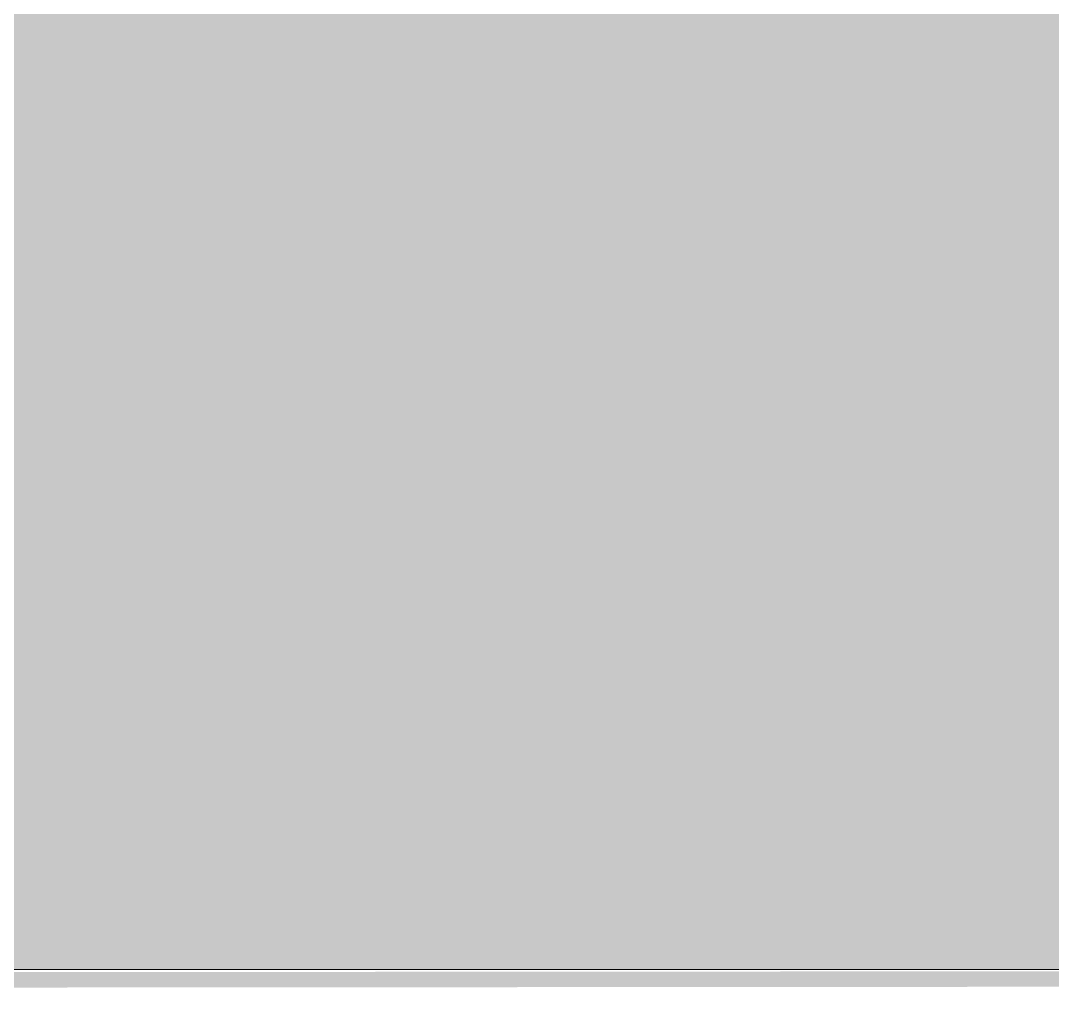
# Model space of a CAD drawing. Header units: inches. Extents: x -26493 to -10162, y -132 to 713.
# Drawn here: x -24863.08 to -24861.486, y 240.092 to 241.594 of the extents above; entities that cross this region are included whole.
import ezdxf

# ---------------------------------------------------------------- set-up
doc = ezdxf.new("R2010")
doc.units = ezdxf.units.IN
doc.header["$MEASUREMENT"] = 0
doc.layers.add('S-BEAM', color=12, linetype='Continuous', lineweight=9)

# ---------------------------------------------------------------- blocks, each defined once
blk = doc.blocks.new('Girt_Z - 8_D-V12-Section 13')
at = {"layer": 'S-BEAM'}
h = blk.add_hatch(color=256, dxfattribs=at)
h.paths.add_polyline_path([(-25050.6091, 240.1287), (-24988.0365, 240.1287), (-24988.7765, 242.449), (-25099.3902, 242.449), (-25099.3902, 240.1287)], flags=0)
h.paths.add_polyline_path([(-25966.3902, 240.1287), (-25883.4929, 240.1287), (-25884.7016, 242.449), (-25966.3902, 242.449)], flags=0)
h.paths.add_polyline_path([(-24984.7652, 240.1287), (-24959.919, 240.1287), (-24959.919, 242.449), (-24985.5052, 242.449)], flags=0)
h.paths.add_polyline_path([(-25117.3902, 240.1287), (-25117.3902, 242.449), (-25388.3902, 242.449), (-25388.3902, 240.1287), (-25119.7258, 240.1287)], flags=0)
h.paths.add_polyline_path([(-24953.294, 240.1287), (-24928.4478, 240.1287), (-24927.7078, 242.449), (-24953.294, 242.449)], flags=0)
h.paths.add_polyline_path([(-25881.3788, 240.1287), (-25822.3277, 240.1287), (-25822.3685, 242.449), (-25882.5875, 242.449)], flags=0)
h.paths.add_polyline_path([(-25406.3902, 240.1287), (-25406.3902, 242.449), (-25590.004, 242.449), (-25590.7439, 240.1287), (-25465.3091, 240.1287)], flags=0)
h.paths.add_polyline_path([(-24925.1765, 240.1287), (-24857.9728, 240.1287), (-24861.0431, 242.449), (-24924.4366, 242.449)], flags=0)
h.paths.add_polyline_path([(-25815.7027, 240.1287), (-25782.6157, 240.1287), (-25784.3034, 242.449), (-25815.7027, 242.449)], flags=0)
h.paths.add_polyline_path([(-24857.5581, 240.1287), (-24828.3902, 240.1287), (-24828.3902, 242.449), (-24860.6284, 242.449)], flags=0)
h.paths.add_polyline_path([(-25594.0152, 240.1287), (-25593.2752, 242.449), (-25618.8614, 242.449), (-25618.8614, 240.1287), (-25603.5425, 240.1287)], flags=0)
h.paths.add_polyline_path([(-24810.3902, 240.1287), (-24796.5512, 240.1287), (-24794.8635, 242.449), (-24810.3902, 242.449)], flags=0)
h.paths.add_polyline_path([(-24428.5591, 240.1287), (-24250.3902, 240.1287), (-24250.3902, 242.449), (-24521.3902, 242.449), (-24521.3902, 240.1287), (-24497.6758, 240.1287)], flags=0)
h.paths.add_polyline_path([(-24539.3902, 240.1287), (-24539.3902, 242.449), (-24694.0788, 242.449), (-24695.2875, 240.1287), (-24566.7925, 240.1287)], flags=0)
h.paths.add_polyline_path([(-25782.2292, 240.1287), (-25721.2223, 240.1287), (-25718.152, 242.449), (-25783.917, 242.449)], flags=0)
h.paths.add_polyline_path([(-24697.4017, 240.1287), (-24696.193, 242.449), (-24756.412, 242.449), (-24756.4527, 240.1287), (-24705.0258, 240.1287)], flags=0)
h.paths.add_polyline_path([(-25720.8077, 240.1287), (-25695.3902, 240.1287), (-25695.3902, 242.449), (-25717.7374, 242.449)], flags=0)
h.paths.add_polyline_path([(-25677.3902, 240.1287), (-25653.6039, 240.1287), (-25654.3439, 242.449), (-25677.3902, 242.449)], flags=0)
h.paths.add_polyline_path([(-24763.0777, 240.1287), (-24763.0777, 242.449), (-24794.477, 242.449), (-24796.1648, 240.1287), (-24765.5029, 240.1287)], flags=0)
h.paths.add_polyline_path([(-25650.3326, 240.1287), (-25625.4864, 240.1287), (-25625.4864, 242.449), (-25651.0726, 242.449)], flags=0)
h.paths.add_polyline_path([(-24232.3902, 240.1287), (-23961.3902, 240.1287), (-23961.3902, 242.449), (-24232.3902, 242.449)], flags=0)
h.paths.add_polyline_path([(-23943.3902, 240.1287), (-23672.3902, 240.1287), (-23672.3902, 242.449), (-23943.3902, 242.449)], flags=0)
h.paths.add_polyline_path([(-23654.3902, 240.1287), (-23383.3902, 240.1287), (-23383.3902, 242.449), (-23654.3902, 242.449)], flags=0)
h.paths.add_polyline_path([(-23365.3902, 240.1287), (-23094.3902, 240.1287), (-23094.3902, 242.449), (-23365.3902, 242.449)], flags=0)
h.paths.add_polyline_path([(-23076.3902, 240.1287), (-22801.2555, 240.1287), (-22801.2555, 242.449), (-23076.3902, 242.449)], flags=0)
h = blk.add_hatch(color=256, dxfattribs=at)
h.paths.add_polyline_path([(-24739.5841, 240.0547), (-24697.4133, 240.1064), (-24697.4017, 240.1287), (-24756.4527, 240.0748), (-24756.4527, 240.0547), (-24755.3133, 240.0547)], flags=0)
h.paths.add_polyline_path([(-25810.667, 240.0547), (-25782.5902, 240.0937), (-25782.6157, 240.1287), (-25815.7027, 240.0914), (-25815.7027, 240.0547), (-25810.7298, 240.0547)], flags=0)
h.paths.add_polyline_path([(-25603.5425, 240.0547), (-25594.0257, 240.0959), (-25594.0152, 240.1287), (-25618.8614, 240.0914), (-25618.8614, 240.0547)], flags=0)
h.paths.add_polyline_path([(-25577.7359, 240.0547), (-25406.3902, 240.0981), (-25406.3902, 240.1287), (-25590.7558, 240.0914), (-25590.7675, 240.0547), (-25580.5816, 240.0547)], flags=0)
h.paths.add_polyline_path([(-25966.3902, 240.0547), (-25883.4741, 240.0926), (-25883.4929, 240.1287), (-25966.3902, 240.0914), (-25966.3902, 240.0645)], flags=0)
h.paths.add_polyline_path([(-24670.6979, 240.0547), (-24539.3902, 240.1083), (-24539.3902, 240.1287), (-24695.3153, 240.0753), (-24695.3261, 240.0547), (-24670.7263, 240.0547)], flags=0)
h.paths.add_polyline_path([(-25625.4864, 240.0547), (-25625.4864, 240.1287), (-25650.3207, 240.0914), (-25650.309, 240.0547), (-25629.4612, 240.0547)], flags=0)
h.paths.add_polyline_path([(-25388.3902, 240.0547), (-25117.3902, 240.1015), (-25117.3902, 240.1287), (-25388.3902, 240.0914), (-25388.3902, 240.0565)], flags=0)
h.paths.add_polyline_path([(-25099.3902, 240.0547), (-24988.0283, 240.103), (-24988.0365, 240.1287), (-25099.3902, 240.0719), (-25099.3902, 240.0574)], flags=0)
h.paths.add_polyline_path([(-25663.7662, 240.0547), (-25653.5932, 240.0953), (-25653.6039, 240.1287), (-25677.3902, 240.0914), (-25677.3902, 240.0547), (-25666.612, 240.0547)], flags=0)
h.paths.add_polyline_path([(-24984.7416, 240.0547), (-24959.919, 240.1034), (-24959.919, 240.1287), (-24984.7474, 240.0729), (-24984.7426, 240.0577)], flags=0)
h.paths.add_polyline_path([(-24953.294, 240.0547), (-24928.4558, 240.1037), (-24928.4478, 240.1287), (-24953.294, 240.0732), (-24953.294, 240.0578)], flags=0)
h.paths.add_polyline_path([(-25695.3902, 240.0547), (-25695.3902, 240.1287), (-25720.857, 240.0914), (-25720.9056, 240.0547), (-25707.2175, 240.0547)], flags=0)
h.paths.add_polyline_path([(-25881.3402, 240.0547), (-25822.3277, 240.0933), (-25822.3277, 240.1287), (-25881.3593, 240.0914), (-25881.3404, 240.055)], flags=0)
h.paths.add_polyline_path([(-24925.2002, 240.0547), (-24857.9408, 240.1045), (-24857.9728, 240.1287), (-24925.1942, 240.0734), (-24925.1991, 240.0579)], flags=0)
h.paths.add_polyline_path([(-24857.4602, 240.0547), (-24828.3902, 240.1049), (-24828.3902, 240.1287), (-24857.4857, 240.074), (-24857.4648, 240.0581)], flags=0)
h.paths.add_polyline_path([(-25721.3203, 240.0547), (-25721.2223, 240.1287), (-25782.2021, 240.0914), (-25782.1754, 240.0547), (-25741.7758, 240.0547)], flags=0)
h.paths.add_polyline_path([(-24810.3902, 240.0547), (-24796.5683, 240.1053), (-24796.5512, 240.1287), (-24810.3902, 240.0744), (-24810.3902, 240.0583)], flags=0)
h.paths.add_polyline_path([(-24796.2186, 240.0547), (-24763.0777, 240.1057), (-24763.0777, 240.1287), (-24796.2043, 240.0745), (-24796.216, 240.0583)], flags=0)
h.paths.add_polyline_path([(-24428.5591, 240.0547), (-24250.3902, 240.1116), (-24250.3902, 240.1287), (-24521.3902, 240.0768), (-24521.3902, 240.0547), (-24497.6758, 240.0547)], flags=0)
h.paths.add_polyline_path([(-24232.3902, 240.0547), (-23961.3902, 240.0914), (-23961.3902, 240.1287), (-24232.3902, 240.0792), (-24232.3902, 240.0601)], flags=0)
h.paths.add_polyline_path([(-23943.3902, 240.0547), (-23672.3902, 240.0914), (-23672.3902, 240.1287), (-23943.3902, 240.0817), (-23943.3902, 240.0609)], flags=0)
h.paths.add_polyline_path([(-23654.3902, 240.0547), (-23383.3902, 240.0914), (-23383.3902, 240.1287), (-23654.3902, 240.0841), (-23654.3902, 240.0618)], flags=0)
h.paths.add_polyline_path([(-23365.3902, 240.0547), (-23094.3902, 240.0914), (-23094.3902, 240.1287), (-23365.3902, 240.0865), (-23365.3902, 240.0627)], flags=0)
h.paths.add_polyline_path([(-23076.3902, 240.0547), (-22801.2555, 240.0913), (-22801.2555, 240.1287), (-23076.3902, 240.089), (-23076.3902, 240.0636)], flags=0)
blk.add_line((-24857.9569, 240.1287), (-24925.1765, 240.1287), dxfattribs=at)

msp = doc.modelspace()

# ---------------------------------------------------------------- block references
at = {"layer": 'S-BEAM'}
msp.add_blockref('Girt_Z - 8_D-V12-Section 13', (0, 0), dxfattribs=at)

doc.saveas('drawing.dxf')
